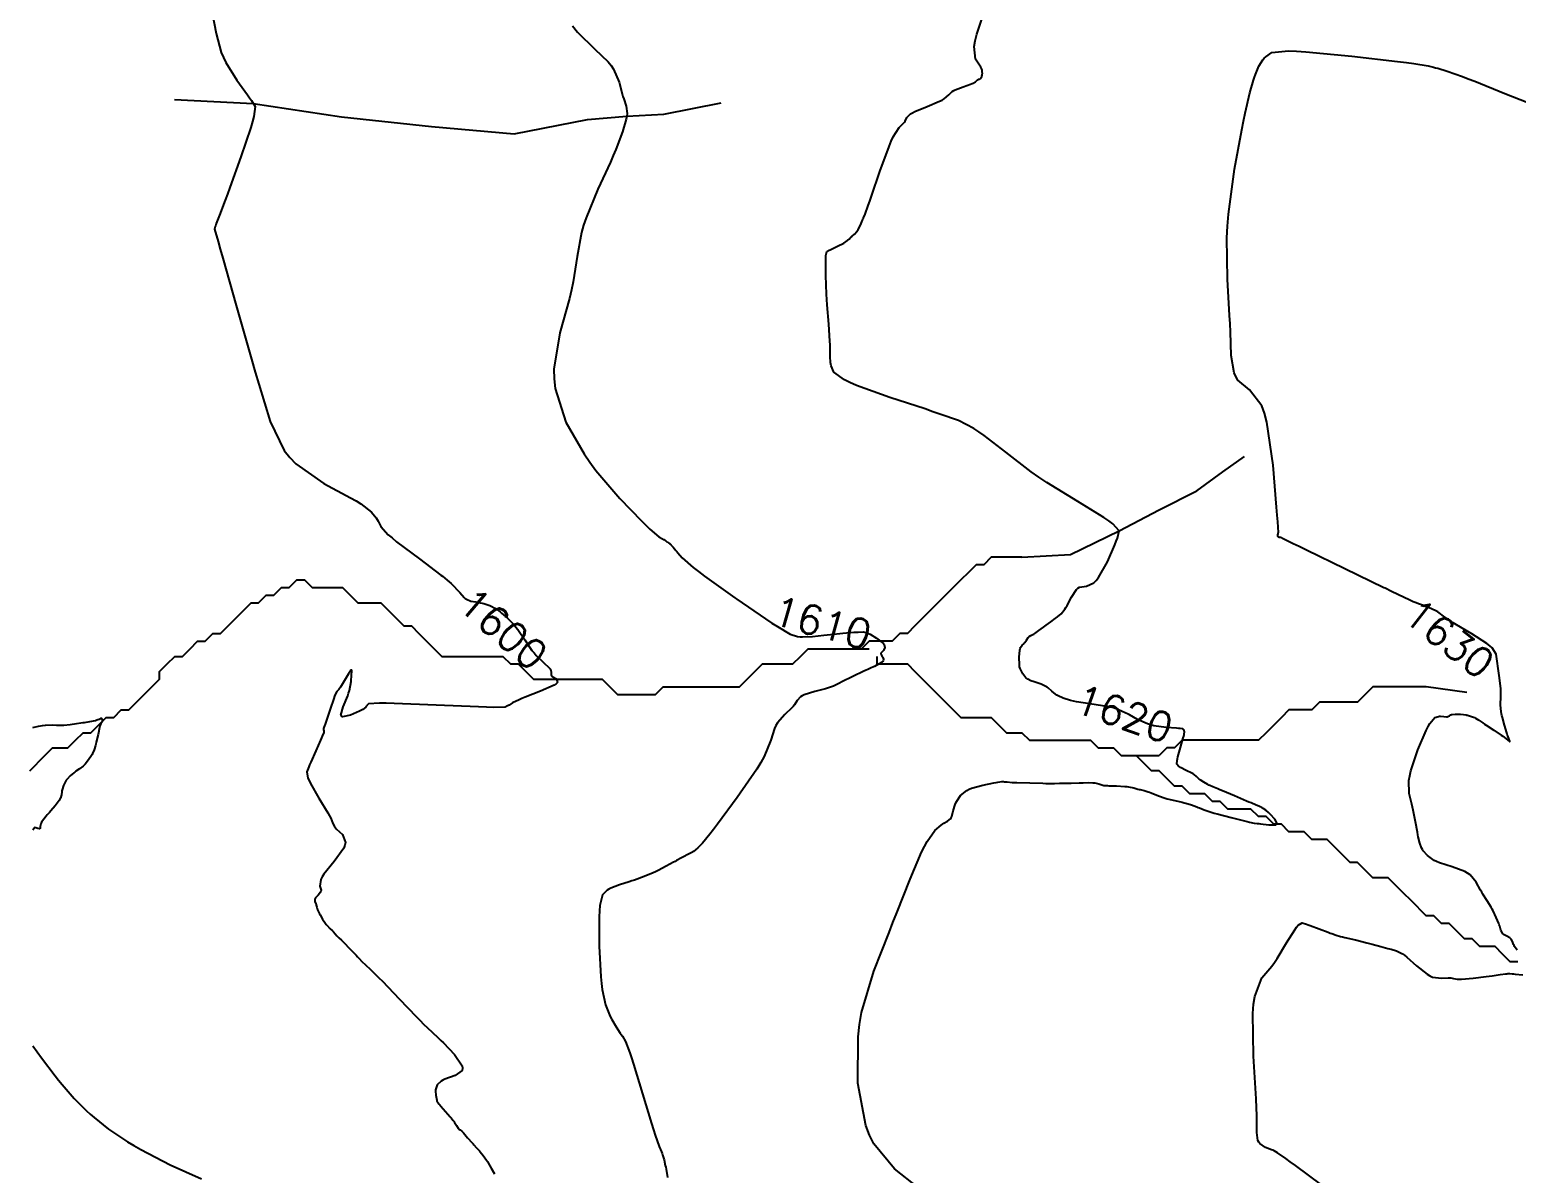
# Model space of a CAD drawing. Header units: metres. Extents: x 68 to 838477, y 94 to 1191015.
# Drawn here: x 837476.1 to 837670.8, y 1190736.2 to 1190885.9 of the extents above; entities that cross this region are included whole.
import ezdxf

# ---------------------------------------------------------------- set-up
doc = ezdxf.new("R2010")
doc.units = ezdxf.units.M
doc.header["$LTSCALE"] = 0.3
doc.layers.add('COTAS 10', color=1, linetype='Continuous')
doc.layers.add('DRENAJE', color=5, linetype='Continuous', lineweight=25)
doc.styles.get("Standard").update_dxf_attribs({"font": 'simplex.shx'})

msp = doc.modelspace()

# ---------------------------------------------------------------- linework, layer by layer
at = {"layer": 'COTAS 10'}
for points, elevation in [([(837592.5, 1190734.33), (837589.38, 1190736.77), (837586.67, 1190740.03), (837586.11, 1190741.19), (837585.63, 1190742.47), (837584.61, 1190748), (837584.64, 1190754.06), (837584.82, 1190755.67), (837585.08, 1190757.24), (837586.67, 1190762.67), (837588.68, 1190767.7), (837589.2, 1190769.02), (837589.71, 1190770.3), (837591.45, 1190774.7), (837592.95, 1190778.24), (837593.32, 1190778.98), (837593.66, 1190779.62), (837594.69, 1190781.09), (837595.49, 1190781.76), (837595.67, 1190781.91), (837595.85, 1190782.03), (837596.36, 1190782.32), (837596.72, 1190782.62), (837596.81, 1190782.75), (837596.89, 1190782.91), (837597.1, 1190783.64), (837597.34, 1190784.48), (837597.44, 1190784.7), (837597.55, 1190784.92), (837598.05, 1190785.67), (837598.86, 1190786.31), (837599.16, 1190786.47), (837599.5, 1190786.61), (837600.99, 1190787.03), (837602.41, 1190787.32), (837602.7, 1190787.37), (837602.95, 1190787.42), (837603.46, 1190787.49), (837603.71, 1190787.48), (837603.78, 1190787.47), (837603.85, 1190787.47), (837604.15, 1190787.43), (837604.79, 1190787.38), (837605.09, 1190787.37), (837605.43, 1190787.35), (837607.12, 1190787.3), (837608.84, 1190787.26), (837609.22, 1190787.25), (837609.55, 1190787.25), (837610.37, 1190787.25), (837611.02, 1190787.26), (837611.24, 1190787.26), (837611.49, 1190787.27), (837612.54, 1190787.29), (837613.6, 1190787.32), (837613.85, 1190787.33), (837614.09, 1190787.33), (837614.8, 1190787.35), (837615.37, 1190787.34), (837615.52, 1190787.32), (837615.66, 1190787.3), (837616.15, 1190787.19), (837616.83, 1190786.98), (837617.13, 1190786.96), (837617.29, 1190786.95), (837617.49, 1190786.94), (837618.49, 1190786.92), (837619.57, 1190786.86), (837619.83, 1190786.84), (837620.06, 1190786.81), (837620.74, 1190786.66), (837621.28, 1190786.5), (837621.43, 1190786.46), (837621.57, 1190786.43), (837622.08, 1190786.31), (837622.64, 1190786.16), (837622.82, 1190786.1), (837623, 1190786.03), (837623.76, 1190785.72), (837624.61, 1190785.39), (837624.87, 1190785.31), (837625.13, 1190785.23), (837626.13, 1190784.99), (837627.09, 1190784.77), (837627.34, 1190784.71), (837627.57, 1190784.65), (837628.31, 1190784.42), (837628.98, 1190784.18), (837629.16, 1190784.11), (837629.34, 1190784.04), (837629.97, 1190783.78), (837630.89, 1190783.47), (837631.25, 1190783.36), (837631.66, 1190783.25), (837633.5, 1190782.76), (837635.26, 1190782.33), (837635.61, 1190782.25), (837635.91, 1190782.18), (837636.5, 1190782.05), (837636.92, 1190782), (837637.11, 1190781.98), (837637.33, 1190781.95), (837638.42, 1190781.81), (837639.33, 1190781.83), (837639.45, 1190781.89), (837639.51, 1190781.99), (837639.22, 1190782.55), (837638.64, 1190783.18), (837638.5, 1190783.31), (837638.38, 1190783.43), (837638.06, 1190783.72), (837637.82, 1190783.89), (837637.76, 1190783.93), (837637.71, 1190783.97), (837637.51, 1190784.08), (837637.29, 1190784.19), (837637.22, 1190784.22), (837637.14, 1190784.26), (837636.79, 1190784.4), (837636.12, 1190784.68), (837635.83, 1190784.8), (837635.5, 1190784.94), (837633.92, 1190785.62), (837632.35, 1190786.28), (837632.02, 1190786.42), (837631.73, 1190786.54), (837631.09, 1190786.79), (837630.69, 1190786.95), (837630.57, 1190787.01), (837630.44, 1190787.08), (837629.91, 1190787.39), (837629.42, 1190787.72), (837629.31, 1190787.8), (837629.21, 1190787.88), (837628.95, 1190788.14), (837628.64, 1190788.4), (837628.5, 1190788.49), (837628.34, 1190788.58), (837627.59, 1190788.95), (837626.87, 1190789.31), (837626.72, 1190789.4), (837626.6, 1190789.49), (837626.38, 1190789.75), (837626.42, 1190790.23), (837626.47, 1190790.45), (837626.53, 1190790.71), (837626.88, 1190791.96), (837627.23, 1190793.19), (837627.3, 1190793.44), (837627.35, 1190793.64), (837627.4, 1190794.03), (837627.35, 1190794.14), (837627.34, 1190794.17), (837627.32, 1190794.2), (837627.26, 1190794.28), (837627.2, 1190794.35), (837627.18, 1190794.36), (837627.17, 1190794.37), (837627.14, 1190794.39), (837626.8, 1190794.42), (837626.59, 1190794.44), (837626.33, 1190794.46), (837624.97, 1190794.56), (837623.37, 1190794.8), (837622.96, 1190794.91), (837622.56, 1190795.03), (837621.23, 1190795.63), (837620.16, 1190796.23), (837619.92, 1190796.35), (837619.71, 1190796.46), (837619.15, 1190796.72), (837618.75, 1190796.88), (837618.64, 1190796.92), (837618.52, 1190796.96), (837618.08, 1190797.12), (837617.33, 1190797.3), (837617.02, 1190797.36), (837616.65, 1190797.42), (837614.97, 1190797.66), (837613.22, 1190797.94), (837612.83, 1190798.01), (837612.47, 1190798.09), (837611.49, 1190798.39), (837610.82, 1190798.72), (837610.65, 1190798.82), (837610.5, 1190798.93), (837610.01, 1190799.34), (837609.53, 1190799.75), (837609.39, 1190799.84), (837609.38, 1190799.84), (837609.22, 1190799.94), (837608.59, 1190800.22), (837607.97, 1190800.44), (837607.82, 1190800.5), (837607.68, 1190800.54), (837607.24, 1190800.68), (837606.85, 1190800.88), (837606.74, 1190800.97), (837606.62, 1190801.08), (837606.19, 1190801.58), (837605.85, 1190802.28), (837605.79, 1190802.51), (837605.75, 1190802.75), (837605.73, 1190803.77), (837605.83, 1190804.7), (837605.87, 1190804.89), (837605.92, 1190805.04), (837606.1, 1190805.36), (837606.32, 1190805.54), (837606.38, 1190805.61), (837606.45, 1190805.68), (837606.67, 1190806.01), (837606.9, 1190806.33), (837606.96, 1190806.4), (837607.02, 1190806.46), (837607.24, 1190806.59), (837607.53, 1190806.73), (837607.64, 1190806.8), (837607.76, 1190806.88), (837608.3, 1190807.26), (837608.92, 1190807.71), (837609.09, 1190807.83), (837609.26, 1190807.96), (837609.86, 1190808.39), (837610.44, 1190808.82), (837610.59, 1190808.93), (837610.74, 1190809.05), (837611.23, 1190809.47), (837611.72, 1190810.06), (837611.86, 1190810.28), (837612.01, 1190810.52), (837612.57, 1190811.63), (837613.22, 1190812.63), (837613.43, 1190812.8), (837613.64, 1190812.94), (837614.53, 1190813.09), (837615.53, 1190813.5), (837615.83, 1190813.8), (837616.13, 1190814.19), (837617.29, 1190816.27), (837618.27, 1190818.48), (837618.45, 1190818.95), (837618.6, 1190819.36), (837618.84, 1190820.31), (837618, 1190821.22), (837617.48, 1190821.61), (837616.82, 1190822.06), (837613.4, 1190824.15), (837609.36, 1190826.64), (837608.32, 1190827.34), (837607.32, 1190828.04), (837603.98, 1190830.61), (837601.13, 1190832.82), (837600.44, 1190833.3), (837599.79, 1190833.72), (837597.79, 1190834.75), (837595.35, 1190835.61), (837594.43, 1190835.92), (837593.4, 1190836.27), (837588.79, 1190837.79), (837584.43, 1190839.35), (837583.56, 1190839.72), (837582.83, 1190840.07), (837581.44, 1190841.1), (837581.1, 1190841.94), (837581.05, 1190842.16), (837581, 1190842.38), (837580.97, 1190843.15), (837580.98, 1190844.25), (837580.96, 1190844.69), (837580.94, 1190845.17), (837580.78, 1190847.39), (837580.59, 1190849.93), (837580.55, 1190850.62), (837580.51, 1190851.3), (837580.41, 1190853.73), (837580.39, 1190855.66), (837580.4, 1190856.04), (837580.41, 1190856.35), (837580.53, 1190856.89), (837580.84, 1190857.05), (837580.98, 1190857.12), (837581.15, 1190857.2), (837581.94, 1190857.58), (837582.75, 1190857.99), (837582.92, 1190858.1), (837583.08, 1190858.19), (837583.45, 1190858.5), (837583.7, 1190858.77), (837583.77, 1190858.85), (837583.85, 1190858.92), (837584.15, 1190859.18), (837584.46, 1190859.51), (837584.55, 1190859.63), (837584.63, 1190859.77), (837584.93, 1190860.36), (837585.2, 1190861), (837585.27, 1190861.15), (837585.34, 1190861.3), (837585.55, 1190861.79), (837585.96, 1190862.91), (837586.16, 1190863.47), (837586.38, 1190864.12), (837587.48, 1190867.37), (837588.68, 1190870.65), (837588.97, 1190871.33), (837589.23, 1190871.9), (837590.03, 1190873.14), (837590.59, 1190873.69), (837590.71, 1190873.83), (837590.81, 1190873.97), (837591.01, 1190874.43), (837591.48, 1190874.91), (837591.74, 1190875.07), (837592.05, 1190875.23), (837593.66, 1190875.89), (837595.3, 1190876.56), (837595.63, 1190876.73), (837595.92, 1190876.89), (837596.51, 1190877.4), (837596.96, 1190877.84), (837597.15, 1190877.96), (837597.36, 1190878.07), (837598.38, 1190878.47), (837599.35, 1190878.81), (837599.55, 1190878.89), (837599.71, 1190878.95), (837600.03, 1190879.13), (837600.13, 1190879.24), (837600.16, 1190879.26), (837600.18, 1190879.29), (837600.27, 1190879.36), (837600.36, 1190879.41), (837600.39, 1190879.43), (837600.41, 1190879.44), (837600.5, 1190879.47), (837600.6, 1190879.51), (837600.62, 1190879.53), (837600.65, 1190879.55), (837600.74, 1190879.66), (837600.82, 1190879.79), (837600.83, 1190879.83), (837600.85, 1190879.87), (837600.89, 1190879.99), (837600.9, 1190880.13), (837600.91, 1190880.17), (837600.91, 1190880.22), (837600.89, 1190880.39), (837600.87, 1190880.55), (837600.87, 1190880.59), (837600.86, 1190880.63), (837600.84, 1190880.75), (837600.7, 1190881.02), (837600.62, 1190881.15), (837600.52, 1190881.3), (837599.99, 1190882.06), (837599.83, 1190883.75), (837599.96, 1190884.49), (837600.17, 1190885.35), (837601.53, 1190889.45)], 1620), ([(837500.06, 1190887.94), (837500.54, 1190885.44), (837501.22, 1190882.97), (837501.49, 1190882.3), (837501.8, 1190881.65), (837503.25, 1190879.33), (837504.65, 1190877.42), (837504.93, 1190877.01), (837505.17, 1190876.66), (837505.66, 1190875.86), (837505.48, 1190874.57), (837505.31, 1190873.93), (837505.08, 1190873.15), (837503.77, 1190869.28), (837502.33, 1190865.26), (837502.01, 1190864.38), (837501.73, 1190863.6), (837500.98, 1190861.65), (837500.56, 1190860.58), (837500.49, 1190860.36), (837500.43, 1190860.18), (837500.34, 1190859.81), (837500.79, 1190858.19), (837501.06, 1190857.22), (837501.4, 1190856.02), (837503.16, 1190849.81), (837505.16, 1190842.81), (837505.66, 1190841.11), (837506.13, 1190839.52), (837507.6, 1190834.64), (837509.47, 1190830.84), (837510.19, 1190829.93), (837511, 1190829.08), (837514.63, 1190826.53), (837518.15, 1190824.65), (837518.88, 1190824.23), (837519.5, 1190823.84), (837520.88, 1190822.78), (837521.49, 1190822), (837521.63, 1190821.79), (837521.76, 1190821.59), (837522.13, 1190820.88), (837523.08, 1190819.81), (837523.58, 1190819.38), (837524.17, 1190818.89), (837527.16, 1190816.63), (837529.99, 1190814.51), (837530.19, 1190814.36), (837530.81, 1190813.86), (837531.34, 1190813.41), (837532.47, 1190812.25), (837533.01, 1190811.6), (837533.16, 1190811.46), (837533.32, 1190811.35), (837533.92, 1190811.12), (837534.55, 1190811.02), (837534.73, 1190810.98), (837534.91, 1190810.94), (837535.59, 1190810.79), (837536.24, 1190810.59), (837536.4, 1190810.53), (837536.56, 1190810.47), (837537.06, 1190810.2), (837537.59, 1190809.82), (837537.76, 1190809.69), (837537.94, 1190809.54), (837538.71, 1190808.9), (837539.57, 1190808.01), (837539.81, 1190807.71), (837540.06, 1190807.39), (837540.97, 1190806.03), (837541.91, 1190804.65), (837542.18, 1190804.32), (837542.44, 1190804.01), (837543.41, 1190803.08), (837544.15, 1190802.39), (837544.28, 1190802.24), (837544.37, 1190802.1), (837544.41, 1190801.73), (837544.41, 1190801.44), (837544.47, 1190801.35), (837544.56, 1190801.26), (837545.13, 1190800.92), (837545.27, 1190800.45), (837545.09, 1190800.29), (837544.82, 1190800.1), (837543.05, 1190799.31), (837541.03, 1190798.53), (837540.6, 1190798.36), (837540.23, 1190798.2), (837539.37, 1190797.78), (837538.93, 1190797.51), (837538.82, 1190797.45), (837538.71, 1190797.39), (837538.4, 1190797.24), (837536.86, 1190797.2), (837535.97, 1190797.22), (837534.9, 1190797.25), (837529.37, 1190797.48), (837523.87, 1190797.7), (837522.81, 1190797.73), (837521.94, 1190797.74), (837520.49, 1190797.67), (837520.34, 1190797.5), (837520.3, 1190797.45), (837520.27, 1190797.4), (837520.15, 1190797.21), (837519.77, 1190796.93), (837519.57, 1190796.83), (837519.33, 1190796.71), (837518.12, 1190796.17), (837517.08, 1190795.96), (837516.95, 1190796.05), (837516.88, 1190796.2), (837517.18, 1190797.28), (837517.78, 1190798.7), (837517.9, 1190799.07), (837518, 1190799.42), (837518.21, 1190800.59), (837518.28, 1190801.48), (837518.29, 1190801.65), (837518.3, 1190801.79), (837518.31, 1190802.04), (837518.3, 1190802.08), (837518.3, 1190802.08), (837518.29, 1190802.09), (837518.26, 1190802.09), (837518.23, 1190802.09), (837518.22, 1190802.08), (837518.2, 1190802.08), (837518.06, 1190801.86), (837517.98, 1190801.73), (837517.88, 1190801.57), (837517.36, 1190800.72), (837516.82, 1190799.85), (837516.7, 1190799.68), (837516.6, 1190799.54), (837516.36, 1190799.28), (837516.13, 1190798.88), (837516.04, 1190798.65), (837515.94, 1190798.38), (837515.46, 1190796.96), (837515, 1190795.53), (837514.9, 1190795.25), (837514.82, 1190795.02), (837514.65, 1190794.58), (837514.6, 1190794.45), (837514.6, 1190794.42), (837514.59, 1190794.38), (837514.61, 1190794.26), (837514.63, 1190794.13), (837514.64, 1190794.09), (837514.64, 1190794.05), (837514.63, 1190793.91), (837514.45, 1190793.45), (837514.35, 1190793.21), (837514.23, 1190792.92), (837513.59, 1190791.49), (837512.93, 1190790.01), (837512.79, 1190789.69), (837512.67, 1190789.41), (837512.4, 1190788.74), (837512.56, 1190787.95), (837512.71, 1190787.61), (837512.91, 1190787.21), (837514.01, 1190785.29), (837515.15, 1190783.4), (837515.37, 1190783.01), (837515.55, 1190782.68), (837515.84, 1190781.99), (837516.04, 1190781.58), (837516.16, 1190781.43), (837516.31, 1190781.27), (837517.08, 1190780.55), (837517.49, 1190779.51), (837517.42, 1190779.15), (837517.26, 1190778.75), (837516.02, 1190777.04), (837514.65, 1190775.38), (837514.41, 1190775), (837514.24, 1190774.67), (837514.13, 1190773.8), (837514.28, 1190773.25), (837514.26, 1190773.11), (837514.23, 1190772.99), (837513.91, 1190772.61), (837513.57, 1190772.28), (837513.51, 1190772.19), (837513.47, 1190772.1), (837513.49, 1190771.77), (837513.6, 1190771.46), (837513.63, 1190771.38), (837513.66, 1190771.3), (837513.73, 1190771.03), (837513.79, 1190770.8), (837513.81, 1190770.75), (837513.83, 1190770.69), (837513.9, 1190770.51), (837514.03, 1190770.25), (837514.09, 1190770.15), (837514.16, 1190770.03), (837514.49, 1190769.48), (837514.87, 1190768.9), (837514.97, 1190768.76), (837515.08, 1190768.63), (837515.44, 1190768.25), (837515.77, 1190767.95), (837515.85, 1190767.87), (837515.92, 1190767.8), (837516.14, 1190767.53), (837516.33, 1190767.3), (837516.38, 1190767.24), (837516.43, 1190767.19), (837516.62, 1190767.03), (837516.96, 1190766.72), (837517.1, 1190766.58), (837517.27, 1190766.41), (837518.05, 1190765.6), (837518.87, 1190764.75), (837519.05, 1190764.55), (837519.22, 1190764.38), (837519.69, 1190763.89), (837520.04, 1190763.53), (837520.15, 1190763.44), (837520.25, 1190763.34), (837520.64, 1190763), (837521.48, 1190762.19), (837521.86, 1190761.8), (837522.32, 1190761.33), (837524.52, 1190759.03), (837526.78, 1190756.68), (837527.27, 1190756.18), (837527.71, 1190755.74), (837528.79, 1190754.72), (837529.67, 1190753.9), (837529.98, 1190753.6), (837530.32, 1190753.26), (837531.76, 1190751.75), (837532.76, 1190750.27), (837532.82, 1190749.96), (837532.78, 1190749.67), (837531.83, 1190748.98), (837530.51, 1190748.52), (837530.24, 1190748.39), (837530, 1190748.26), (837529.49, 1190747.76), (837529.31, 1190747.25), (837529.29, 1190747.11), (837529.27, 1190746.96), (837529.31, 1190746.43), (837529.41, 1190745.98), (837529.42, 1190745.88), (837529.44, 1190745.8), (837529.47, 1190745.62), (837529.5, 1190745.54), (837529.51, 1190745.53), (837529.52, 1190745.51), (837529.56, 1190745.46), (837529.74, 1190745.25), (837529.84, 1190745.14), (837529.97, 1190745), (837530.59, 1190744.29), (837531.21, 1190743.58), (837531.33, 1190743.44), (837531.43, 1190743.32), (837531.61, 1190743.11), (837531.7, 1190742.98), (837531.74, 1190742.92), (837531.78, 1190742.84), (837532.01, 1190742.47), (837532.25, 1190742.1), (837532.3, 1190742.03), (837532.35, 1190741.97), (837532.49, 1190741.87), (837532.71, 1190741.7), (837532.81, 1190741.6), (837532.93, 1190741.48), (837533.48, 1190740.85), (837534.06, 1190740.18), (837534.19, 1190740.03), (837534.31, 1190739.9), (837534.64, 1190739.54), (837534.93, 1190739.24), (837535.02, 1190739.13), (837535.12, 1190739.01), (837535.53, 1190738.52), (837535.96, 1190737.93), (837536.08, 1190737.75), (837536.19, 1190737.57), (837536.58, 1190736.86), (837536.99, 1190736.11)], 1600), ([(837547.2, 1190886.44), (837547.88, 1190885.61), (837550.14, 1190883.38), (837551.91, 1190881.72), (837552.28, 1190881.26), (837552.6, 1190880.79), (837553.34, 1190879.08), (837553.73, 1190877.55), (837553.83, 1190877.2), (837553.93, 1190876.87), (837554.25, 1190875.94), (837554.37, 1190874.98), (837554.33, 1190874.63), (837554.27, 1190874.24), (837553.79, 1190872.55), (837552.89, 1190870.23), (837552.55, 1190869.45), (837552.18, 1190868.61), (837550.55, 1190865.05), (837549, 1190861.29), (837548.68, 1190860.32), (837548.41, 1190859.39), (837547.83, 1190856.25), (837547.32, 1190852.93), (837547.1, 1190851.88), (837546.83, 1190850.76), (837545.57, 1190846.25), (837544.77, 1190841.48), (837544.8, 1190840.2), (837544.94, 1190838.94), (837546.35, 1190834.53), (837548.73, 1190830.4), (837549.47, 1190829.3), (837550.26, 1190828.23), (837553.4, 1190824.53), (837556.25, 1190821.61), (837556.85, 1190821.02), (837557.36, 1190820.53), (837558.51, 1190819.55), (837559.01, 1190819.26), (837559.11, 1190819.2), (837559.19, 1190819.16), (837559.36, 1190819.06), (837559.42, 1190819.03), (837559.45, 1190819), (837559.51, 1190818.95), (837559.59, 1190818.88), (837559.62, 1190818.86), (837559.65, 1190818.84), (837559.79, 1190818.76), (837559.98, 1190818.63), (837560.05, 1190818.57), (837560.12, 1190818.5), (837560.4, 1190818.19), (837560.77, 1190817.75), (837560.9, 1190817.6), (837561.03, 1190817.44), (837561.6, 1190816.77), (837563.04, 1190815.51), (837563.72, 1190814.99), (837564.53, 1190814.39), (837568.49, 1190811.56), (837568.75, 1190811.38), (837572.49, 1190808.8), (837573.33, 1190808.24), (837574.06, 1190807.77), (837575.71, 1190806.79), (837576.71, 1190806.49), (837577.02, 1190806.45), (837577.35, 1190806.43), (837578.67, 1190806.5), (837580.14, 1190806.67), (837580.57, 1190806.72), (837581, 1190806.76), (837582.64, 1190806.91), (837584.07, 1190807.03), (837584.38, 1190807.05), (837584.65, 1190807.06), (837585.3, 1190807.08), (837585.81, 1190806.95), (837585.99, 1190806.87), (837586.19, 1190806.77), (837587.05, 1190806.27), (837587.8, 1190805.71), (837587.94, 1190805.57), (837588.03, 1190805.44), (837588.12, 1190805.03), (837587.98, 1190804.73), (837587.94, 1190804.66), (837587.9, 1190804.6), (837587.73, 1190804.44), (837587.62, 1190804.3), (837587.61, 1190804.26), (837587.6, 1190804.22), (837587.68, 1190804.03), (837587.8, 1190803.83), (837587.83, 1190803.77), (837587.87, 1190803.72), (837587.97, 1190803.51), (837587.93, 1190803.29), (837587.87, 1190803.22), (837587.78, 1190803.14), (837587.29, 1190802.84), (837586.76, 1190802.57), (837586.65, 1190802.51), (837586.55, 1190802.46), (837586.34, 1190802.37), (837585.91, 1190802.17), (837585.67, 1190802.06), (837585.39, 1190801.92), (837583.94, 1190801.24), (837582.48, 1190800.53), (837582.18, 1190800.38), (837581.92, 1190800.26), (837581.39, 1190799.99), (837580.87, 1190799.8), (837580.62, 1190799.73), (837580.34, 1190799.64), (837578.95, 1190799.28), (837577.58, 1190798.84), (837577.3, 1190798.72), (837577.07, 1190798.59), (837576.63, 1190798.11), (837576.3, 1190797.53), (837576.14, 1190797.33), (837575.95, 1190797.13), (837575.02, 1190796.26), (837574.06, 1190795.16), (837573.85, 1190794.81), (837573.66, 1190794.44), (837573.18, 1190792.92), (837572.31, 1190790.76), (837571.88, 1190789.98), (837571.36, 1190789.13), (837568.8, 1190785.4), (837566.21, 1190781.91), (837565.67, 1190781.21), (837565.22, 1190780.61), (837564.25, 1190779.42), (837563.84, 1190779.01), (837563.74, 1190778.91), (837563.65, 1190778.82), (837563.35, 1190778.54), (837563.08, 1190778.32), (837563, 1190778.27), (837562.92, 1190778.22), (837562.61, 1190778.06), (837562.24, 1190777.9), (837562.13, 1190777.84), (837562, 1190777.78), (837561.5, 1190777.51), (837560.86, 1190777.16), (837560.65, 1190777.04), (837560.43, 1190776.92), (837559.49, 1190776.39), (837558.42, 1190775.82), (837558.11, 1190775.68), (837557.8, 1190775.53), (837556.61, 1190775.04), (837555.36, 1190774.58), (837555.01, 1190774.47), (837554.66, 1190774.35), (837553.36, 1190773.96), (837552.22, 1190773.54), (837551.97, 1190773.4), (837551.74, 1190773.25), (837551.13, 1190772.66), (837550.8, 1190771.24), (837550.74, 1190770.56), (837550.71, 1190769.77), (837550.72, 1190765.92), (837550.91, 1190761.92), (837551, 1190761.04), (837551.09, 1190760.25), (837551.53, 1190758.24), (837552.06, 1190756.96), (837552.21, 1190756.64), (837552.37, 1190756.34), (837552.94, 1190755.38), (837553.48, 1190754.56), (837553.61, 1190754.35), (837553.75, 1190754.14), (837554.17, 1190753.43), (837554.75, 1190751.98), (837554.97, 1190751.29), (837555.23, 1190750.49), (837556.4, 1190746.6), (837557.57, 1190742.69), (837557.82, 1190741.88), (837558.04, 1190741.19), (837558.58, 1190739.69), (837558.88, 1190738.98), (837558.95, 1190738.79), (837559.02, 1190738.61), (837559.21, 1190737.96), (837559.38, 1190737.23), (837559.43, 1190736.98), (837559.48, 1190736.72), (837559.66, 1190735.63)], 1610), ([(837670.97, 1190765.41), (837670.63, 1190765.89), (837670.56, 1190766.01), (837670.49, 1190766.13), (837670.34, 1190766.53), (837670.17, 1190766.87), (837670.1, 1190766.95), (837670.01, 1190767.03), (837669.6, 1190767.24), (837669.19, 1190767.46), (837669.1, 1190767.54), (837669.02, 1190767.63), (837668.84, 1190768.03), (837668.68, 1190768.56), (837668.62, 1190768.73), (837668.55, 1190768.92), (837668.22, 1190769.7), (837667.81, 1190770.56), (837667.69, 1190770.79), (837667.55, 1190771.03), (837667.03, 1190771.86), (837666.48, 1190772.74), (837666.32, 1190773), (837666.17, 1190773.27), (837665.61, 1190774.31), (837664.79, 1190775.28), (837664.46, 1190775.51), (837664.1, 1190775.72), (837662.45, 1190776.33), (837660.79, 1190776.86), (837660.41, 1190777.01), (837660.08, 1190777.17), (837659.2, 1190777.79), (837658.66, 1190778.43), (837658.55, 1190778.61), (837658.45, 1190778.79), (837658.19, 1190779.43), (837658.01, 1190780.25), (837657.95, 1190780.53), (837657.89, 1190780.85), (837657.64, 1190782.22), (837657.35, 1190783.73), (837657.26, 1190784.13), (837657.18, 1190784.53), (837656.83, 1190785.93), (837656.78, 1190787.64), (837656.88, 1190788.23), (837657.02, 1190788.88), (837657.95, 1190791.65), (837659.04, 1190794.19), (837659.29, 1190794.69), (837659.52, 1190795.1), (837660.16, 1190795.87), (837660.64, 1190796.02), (837660.77, 1190796.04), (837660.9, 1190796.05), (837661.34, 1190796.01), (837661.72, 1190795.97), (837661.8, 1190795.97), (837661.88, 1190795.99), (837662.08, 1190796.1), (837662.29, 1190796.23), (837662.37, 1190796.26), (837662.46, 1190796.28), (837662.86, 1190796.31), (837663.31, 1190796.3), (837663.43, 1190796.29), (837663.54, 1190796.29), (837663.91, 1190796.26), (837664.27, 1190796.21), (837664.37, 1190796.2), (837664.47, 1190796.17), (837664.86, 1190796.07), (837665.26, 1190795.92), (837665.38, 1190795.86), (837665.49, 1190795.8), (837665.92, 1190795.54), (837666.48, 1190795.16), (837666.69, 1190795.02), (837666.91, 1190794.87), (837667.9, 1190794.22), (837668.87, 1190793.56), (837669.08, 1190793.41), (837669.27, 1190793.28), (837669.73, 1190792.91), (837669.95, 1190792.75), (837669.98, 1190792.75), (837669.99, 1190792.77), (837669.93, 1190792.98), (837669.74, 1190793.47), (837669.67, 1190793.66), (837669.6, 1190793.87), (837669.3, 1190794.86), (837669.02, 1190795.89), (837668.96, 1190796.13), (837668.91, 1190796.36), (837668.81, 1190797.03), (837668.79, 1190797.57), (837668.79, 1190797.71), (837668.79, 1190797.85), (837668.83, 1190798.32), (837668.84, 1190799.02), (837668.82, 1190799.29), (837668.8, 1190799.61), (837668.63, 1190801.07), (837668.43, 1190802.58), (837668.38, 1190802.93), (837668.34, 1190803.24), (837668.21, 1190804.15), (837667.67, 1190804.99), (837667.36, 1190805.27), (837666.98, 1190805.57), (837665.04, 1190806.81), (837663.02, 1190808.01), (837662.59, 1190808.28), (837662.21, 1190808.52), (837661.3, 1190809.16), (837660.73, 1190809.58), (837660.56, 1190809.69), (837660.39, 1190809.79), (837659.76, 1190810.09), (837659.11, 1190810.35), (837658.94, 1190810.42), (837658.77, 1190810.49), (837658.17, 1190810.71), (837657.62, 1190810.92), (837657.48, 1190810.98), (837657.35, 1190811.03), (837656.9, 1190811.23), (837655.34, 1190811.98), (837654.51, 1190812.39), (837653.67, 1190812.79), (837653.49, 1190812.87), (837648.39, 1190815.34), (837643.35, 1190817.78), (837642.39, 1190818.25), (837641.61, 1190818.63), (837640.33, 1190819.26), (837640.25, 1190819.3), (837640.23, 1190819.32), (837640.21, 1190819.33), (837640.12, 1190819.38), (837640.03, 1190819.42), (837640, 1190819.43), (837639.97, 1190819.43), (837639.88, 1190819.45), (837639.79, 1190819.46), (837639.77, 1190819.47), (837639.75, 1190819.47), (837639.68, 1190819.5), (837639.63, 1190819.57), (837639.62, 1190819.6), (837639.62, 1190819.63), (837639.62, 1190819.78), (837639.65, 1190819.93), (837639.65, 1190819.97), (837639.66, 1190820), (837639.68, 1190820.1), (837639.59, 1190821.5), (837639.53, 1190822.35), (837639.44, 1190823.4), (837639, 1190828.9), (837638.19, 1190834.56), (837637.87, 1190835.72), (837637.51, 1190836.7), (837635.9, 1190838.79), (837634.39, 1190840.05), (837634.1, 1190840.52), (837633.87, 1190841.02), (837633.49, 1190843.27), (837633.4, 1190846.36), (837633.36, 1190847.4), (837633.3, 1190848.53), (837633.01, 1190853.27), (837632.94, 1190858.68), (837633.02, 1190860.23), (837633.14, 1190861.8), (837633.94, 1190867.66), (837634.9, 1190872.84), (837635.13, 1190873.98), (837635.34, 1190875.01), (837635.94, 1190877.66), (837636.43, 1190879.31), (837636.56, 1190879.7), (837636.68, 1190880.07), (837637.13, 1190881.16), (837637.65, 1190881.99), (837637.83, 1190882.19), (837638.02, 1190882.37), (837638.84, 1190882.93), (837641, 1190883.15), (837642.04, 1190883.12), (837643.27, 1190883.05), (837649.31, 1190882.47), (837655.27, 1190881.76), (837656.46, 1190881.62), (837657.44, 1190881.49), (837659.31, 1190881.22), (837660.02, 1190881.03), (837660.27, 1190880.96), (837660.55, 1190880.88), (837661.78, 1190880.52), (837663.79, 1190879.82), (837664.56, 1190879.52), (837665.43, 1190879.18), (837669.35, 1190877.57), (837673.37, 1190876)], 1630), ([(837476.51, 1190794.58), (837477.29, 1190794.73), (837477.78, 1190794.81), (837478.19, 1190794.87), (837479.12, 1190794.93), (837479.64, 1190794.89), (837479.79, 1190794.88), (837479.95, 1190794.88), (837480.59, 1190794.89), (837481.41, 1190794.97), (837481.69, 1190795), (837482, 1190795.04), (837483.09, 1190795.2), (837483.29, 1190795.23), (837484.48, 1190795.44), (837484.72, 1190795.5), (837484.92, 1190795.55), (837485.34, 1190795.71), (837485.48, 1190795.79), (837485.51, 1190795.79), (837485.54, 1190795.78), (837485.61, 1190795.66), (837485.63, 1190795.48), (837485.63, 1190795.43), (837485.62, 1190795.39), (837485.56, 1190795.25), (837485.49, 1190795.15), (837485.47, 1190795.13), (837485.46, 1190795.12), (837485.42, 1190795.09), (837485.35, 1190794.87), (837485.32, 1190794.73), (837485.28, 1190794.55), (837485.08, 1190793.63), (837484.84, 1190792.63), (837484.79, 1190792.4), (837484.73, 1190792.19), (837484.56, 1190791.63), (837484.36, 1190791.17), (837484.28, 1190791.03), (837484.2, 1190790.89), (837483.82, 1190790.32), (837483.37, 1190789.77), (837483.24, 1190789.64), (837483.11, 1190789.51), (837482.64, 1190789.15), (837482.16, 1190788.83), (837482.02, 1190788.73), (837481.89, 1190788.63), (837481.43, 1190788.24), (837481.01, 1190787.79), (837480.91, 1190787.65), (837480.82, 1190787.51), (837480.55, 1190786.95), (837480.37, 1190786.41), (837480.34, 1190786.27), (837480.31, 1190786.15), (837480.28, 1190785.75), (837480.15, 1190785.31), (837480.07, 1190785.16), (837479.97, 1190785), (837479.44, 1190784.31), (837478.9, 1190783.67), (837478.7, 1190783.44), (837478.53, 1190783.24), (837478.41, 1190783.11), (837478.29, 1190782.96), (837477.97, 1190782.58), (837477.66, 1190782.15), (837477.61, 1190782.04), (837477.57, 1190781.94), (837477.51, 1190781.59), (837477.48, 1190781.35), (837477.45, 1190781.32), (837477.41, 1190781.3), (837477.19, 1190781.33), (837476.94, 1190781.42), (837476.9, 1190781.44), (837476.85, 1190781.45), (837476.76, 1190781.44), (837476.51, 1190781.11)], 1590), ([(837645.35, 1190734.66), (837641.92, 1190737.19), (837641.23, 1190737.7), (837640.67, 1190738.11), (837639.58, 1190738.89), (837639.14, 1190739.13), (837638.97, 1190739.2), (837638.79, 1190739.28), (837637.98, 1190739.58), (837637.25, 1190740.08), (837637.11, 1190740.27), (837637.01, 1190740.5), (837636.88, 1190741.52), (837636.85, 1190743.77), (837636.81, 1190744.77), (837636.76, 1190745.94), (837636.43, 1190751.52), (837636.34, 1190757.13), (837636.44, 1190758.32), (837636.58, 1190759.36), (837637.53, 1190761.78), (837638.81, 1190763.33), (837639.16, 1190763.81), (837639.51, 1190764.32), (837640.76, 1190766.35), (837641.84, 1190768.09), (837642.07, 1190768.41), (837642.28, 1190768.66), (837642.81, 1190769), (837643.36, 1190768.81), (837643.58, 1190768.73), (837643.84, 1190768.63), (837645.01, 1190768.19), (837646.19, 1190767.75), (837646.45, 1190767.65), (837646.67, 1190767.57), (837647.23, 1190767.37), (837647.84, 1190767.2), (837648.1, 1190767.14), (837648.39, 1190767.07), (837649.77, 1190766.74), (837651.26, 1190766.39), (837651.63, 1190766.29), (837651.98, 1190766.21), (837653.09, 1190765.9), (837654, 1190765.64), (837654.23, 1190765.58), (837654.44, 1190765.52), (837655.14, 1190765.34), (837655.92, 1190764.94), (837656.19, 1190764.74), (837656.49, 1190764.51), (837657.77, 1190763.35), (837659.15, 1190762.25), (837659.51, 1190762.05), (837659.85, 1190761.89), (837661.03, 1190761.72), (837661.94, 1190761.8), (837662.13, 1190761.8), (837662.28, 1190761.79), (837662.6, 1190761.69), (837663.08, 1190761.6), (837663.34, 1190761.6), (837663.65, 1190761.62), (837665.21, 1190761.75), (837666.91, 1190761.95), (837667.31, 1190762), (837667.68, 1190762.05), (837668.75, 1190762.2), (837669.47, 1190762.31), (837669.62, 1190762.33), (837669.74, 1190762.34), (837669.99, 1190762.35), (837670.32, 1190762.3), (837670.48, 1190762.29), (837670.68, 1190762.27), (837671.69, 1190762.19)], 1630), ([(837476.51, 1190752.89), (837477.67, 1190751.3), (837479.44, 1190748.96), (837479.9, 1190748.37), (837480.36, 1190747.81), (837481.95, 1190746), (837483.57, 1190744.38), (837484.06, 1190743.94), (837484.55, 1190743.5), (837486.46, 1190741.95), (837488.91, 1190740.31), (837489.75, 1190739.81), (837490.66, 1190739.3), (837494.51, 1190737.29), (837498.62, 1190735.45)], 1590)]:
    msp.add_lwpolyline(points, dxfattribs=dict(at, elevation=elevation))
at = {"layer": 'DRENAJE'}
for p, q in [((837495.08, 1190876.8), (837505.41, 1190876.26)), ((837505.41, 1190876.26), (837516.95, 1190874.54)), ((837559.19, 1190874.86), (837566.71, 1190876.35)), ((837516.95, 1190874.54), (837528.73, 1190873.26)), ((837539.59, 1190872.32), (837549.17, 1190874.18)), ((837549.17, 1190874.18), (837554.33, 1190874.63)), ((837554.33, 1190874.63), (837559.19, 1190874.86)), ((837528.73, 1190873.26), (837539.59, 1190872.32)), ((837632.39, 1190828.06), (837635.23, 1190830.03)), ((837628.99, 1190825.56), (837632.39, 1190828.06)), ((837624.08, 1190823.08), (837628.99, 1190825.56)), ((837618.84, 1190820.31), (837624.08, 1190823.08)), ((837612.46, 1190817.21), (837618.84, 1190820.31)), ((837606.08, 1190816.88), (837612.46, 1190817.21))]:
    msp.add_line(p, q, dxfattribs=at)
for points in [[(837606.08, 1190816.88, 0), (837602.08, 1190816.88, 0), (837601.08, 1190815.88, 0), (837600.08, 1190815.88, 0), (837599.08, 1190814.88, 0), (837598.08, 1190813.88, 0), (837596.08, 1190811.88, 0), (837595.08, 1190810.88, 0), (837594.08, 1190809.88, 0), (837593.08, 1190808.88, 0), (837592.08, 1190807.88, 0), (837591.08, 1190806.88, 0), (837590.08, 1190806.88, 0), (837589.09, 1190805.88, 0), (837586.09, 1190805.88, 0), (837585.09, 1190804.88, 0)], [(837476.12, 1190788.89, 0), (837478.12, 1190790.89, 0), (837479.12, 1190791.89, 0), (837481.12, 1190791.89, 0), (837482.12, 1190792.89, 0), (837483.12, 1190793.88, 0), (837484.12, 1190793.88, 0), (837485.12, 1190794.88, 0), (837486.12, 1190795.88, 0), (837487.12, 1190795.88, 0), (837488.12, 1190796.88, 0), (837489.12, 1190796.88, 0), (837490.12, 1190797.88, 0), (837491.12, 1190798.88, 0), (837492.12, 1190799.88, 0), (837493.12, 1190800.88, 0), (837493.12, 1190801.88, 0), (837494.12, 1190802.88, 0), (837495.12, 1190803.88, 0), (837496.12, 1190803.88, 0), (837497.12, 1190804.88, 0), (837498.12, 1190805.88, 0), (837499.12, 1190805.88, 0), (837500.12, 1190806.88, 0), (837501.11, 1190806.88, 0), (837502.11, 1190807.88, 0), (837503.11, 1190808.88, 0), (837504.11, 1190809.88, 0), (837505.11, 1190810.88, 0), (837506.11, 1190810.88, 0), (837507.11, 1190811.88, 0), (837508.11, 1190811.88, 0), (837509.11, 1190812.88, 0), (837510.11, 1190812.88, 0), (837511.11, 1190813.88, 0), (837512.11, 1190813.88, 0), (837513.11, 1190812.88, 0), (837517.11, 1190812.88, 0), (837518.11, 1190811.88, 0), (837519.11, 1190810.88, 0), (837522.11, 1190810.88, 0), (837523.11, 1190809.88, 0), (837524.11, 1190808.88, 0), (837525.11, 1190807.88, 0), (837526.11, 1190807.88, 0), (837527.11, 1190806.88, 0), (837528.11, 1190805.88, 0), (837529.11, 1190804.88, 0), (837530.11, 1190803.88, 0), (837538.1, 1190803.88, 0), (837539.1, 1190802.88, 0), (837540.1, 1190802.88, 0), (837541.1, 1190801.88, 0), (837542.1, 1190800.88, 0), (837551.1, 1190800.88, 0), (837552.1, 1190799.88, 0), (837553.1, 1190798.88, 0), (837558.1, 1190798.88, 0), (837559.1, 1190799.88, 0), (837569.09, 1190799.88, 0), (837571.09, 1190801.88, 0), (837572.09, 1190802.88, 0), (837576.09, 1190802.88, 0), (837577.09, 1190803.88, 0), (837578.09, 1190804.88, 0), (837585.09, 1190804.88, 0), (837586.09, 1190804.88, 0)], [(837587.09, 1190803.88, 0), (837587.09, 1190802.88, 0), (837591.08, 1190802.88, 0), (837592.08, 1190801.88, 0), (837593.08, 1190800.88, 0), (837594.08, 1190799.88, 0), (837595.08, 1190798.88, 0), (837596.08, 1190797.88, 0), (837597.08, 1190796.88, 0), (837598.08, 1190795.88, 0), (837602.08, 1190795.88, 0), (837603.08, 1190794.88, 0), (837604.08, 1190793.88, 0), (837606.08, 1190793.88, 0), (837607.08, 1190792.89, 0), (837615.08, 1190792.89, 0), (837616.08, 1190791.89, 0), (837618.08, 1190791.89, 0), (837619.08, 1190790.89, 0), (837621.07, 1190790.89, 0), (837624.07, 1190790.89, 0)], [(837664.38, 1190799.14, 0), (837659.06, 1190799.88, 0), (837652.06, 1190799.88, 0), (837651.06, 1190798.88, 0), (837650.06, 1190797.88, 0), (837645.07, 1190797.88, 0), (837644.07, 1190796.88, 0), (837641.07, 1190796.88, 0), (837640.07, 1190795.88, 0), (837638.07, 1190793.88, 0), (837637.07, 1190792.89, 0), (837627.07, 1190792.89, 0), (837626.07, 1190791.89, 0), (837625.07, 1190791.89, 0), (837624.07, 1190790.89, 0)], [(837671.06, 1190763.89, 0), (837670.06, 1190763.89, 0), (837669.06, 1190764.89, 0), (837668.06, 1190765.89, 0), (837666.06, 1190765.89, 0), (837665.06, 1190766.89, 0), (837664.06, 1190766.89, 0), (837663.06, 1190767.89, 0), (837662.06, 1190768.89, 0), (837661.06, 1190768.89, 0), (837660.06, 1190769.89, 0), (837659.06, 1190769.89, 0), (837657.06, 1190771.89, 0), (837656.06, 1190772.89, 0), (837655.06, 1190773.89, 0), (837654.06, 1190774.89, 0), (837652.06, 1190774.89, 0), (837651.06, 1190775.89, 0), (837650.06, 1190776.89, 0), (837649.07, 1190776.89, 0), (837648.07, 1190777.89, 0), (837647.07, 1190778.89, 0), (837646.07, 1190779.89, 0), (837644.07, 1190779.89, 0), (837643.07, 1190780.89, 0), (837641.07, 1190780.89, 0), (837640.07, 1190781.89, 0), (837639.07, 1190781.89, 0), (837638.07, 1190782.89, 0), (837637.07, 1190782.89, 0), (837636.07, 1190783.89, 0), (837633.07, 1190783.89, 0), (837632.07, 1190784.89, 0), (837631.07, 1190784.89, 0), (837630.07, 1190785.89, 0), (837628.07, 1190785.89, 0), (837627.07, 1190786.89, 0), (837626.07, 1190786.89, 0), (837625.07, 1190787.89, 0), (837624.07, 1190788.89, 0), (837623.07, 1190788.89, 0), (837622.07, 1190789.89, 0), (837621.07, 1190790.89, 0)]]:
    msp.add_polyline3d(points, dxfattribs=at)

# ---------------------------------------------------------------- texts
at = {"layer": 'COTAS 10', "char_height": 3.8, "attachment_point": 7}
for s, insert, rotation in [('1600', (837531.96, 1190810.3, 1600), 319.2039), ('1610', (837573.14, 1190808.18, 1610), 344.3984), ('1630', (837655.74, 1190808.75, 1630), 321.9179), ('1620', (837612.69, 1190796.69, 1620), 340.9738)]:
    msp.add_mtext(s, dxfattribs=dict(at, insert=insert, rotation=rotation))

doc.saveas('drawing.dxf')
